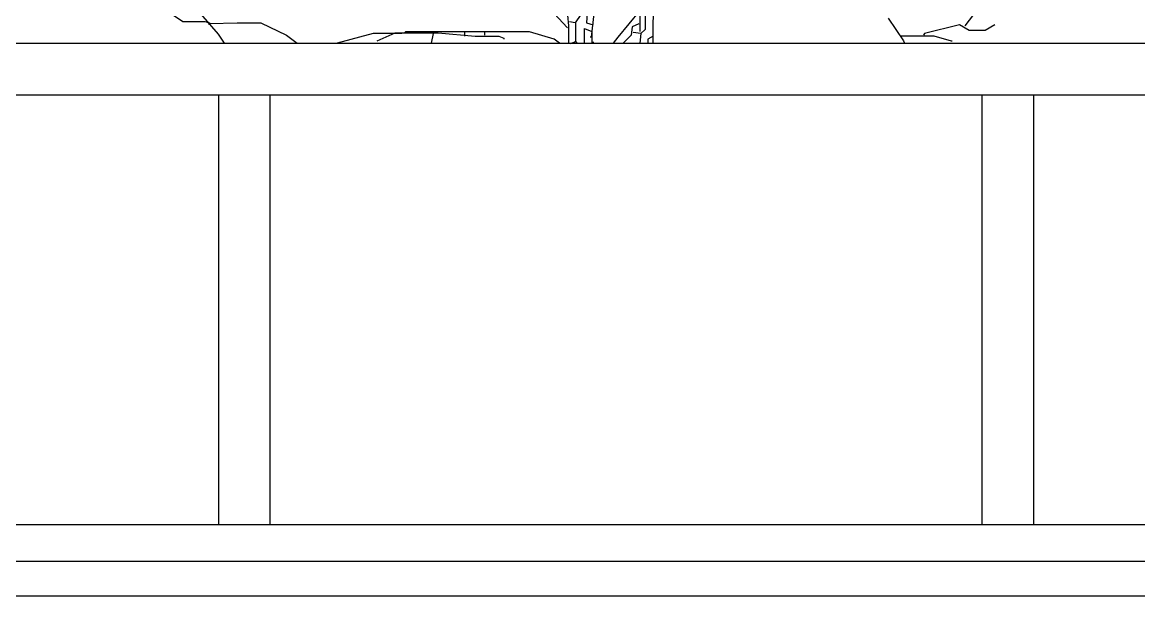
# Model space of a CAD drawing. Header units: centimetres. Extents: x -3096 to 17897, y -3131 to 15798.
# Drawn here: x 12773 to 13422, y 912 to 1246 of the extents above; entities that cross this region are included whole.
import ezdxf

# ---------------------------------------------------------------- set-up
doc = ezdxf.new("R2010")
doc.units = ezdxf.units.CM

msp = doc.modelspace()

# ---------------------------------------------------------------- linework, layer by layer
for p, q in [((12473.33, 1233.81), (13773.33, 1233.81)), ((12323.33, 1203.81), (13773.33, 1203.81)), ((12886.83, 1203.81), (12886.83, 953.81)), ((12916.83, 953.81), (12916.83, 1203.81)), ((13330.83, 1203.81), (13330.83, 953.81)), ((13360.83, 1203.81), (13360.83, 953.81)), ((12443.33, 953.81), (13799.82, 953.81)), ((12473.33, 932.39), (13773.33, 932.39)), ((12123.33, 912.39), (14123.33, 912.39))]:
    msp.add_line(p, q)
at = {"color": 84}
for points in [[(13106.94, 1275.56), (13109.71, 1275), (13128.53, 1294.94), (13136.28, 1303.24), (13137.94, 1301.03), (13134.62, 1261.72), (13131.85, 1251.2), (13131.85, 1240.68)], [(13103.06, 1277.22), (13100.85, 1245.66), (13104.72, 1244.55)], [(13108.6, 1274.45), (13106.38, 1263.38), (13103.62, 1237.35), (13103.06, 1237.35)], [(13140.16, 1274.45), (13140.44, 1266.7), (13140.02, 1260.05), (13139.53, 1245.11), (13139.53, 1233.81)], [(12924.78, 1256.46), (12939.73, 1256.46), (12945.82, 1259.5), (12956.89, 1253.69), (12966.31, 1253.69), (12980.7, 1262.27), (12989.56, 1262.27), (13000.08, 1259.5), (13025.55, 1255.07), (13042.16, 1257.01), (13054.34, 1257.7), (13064.31, 1257.7), (13082.02, 1251.2), (13089.77, 1242.89)], [(12853.36, 1255.07), (12866.09, 1246.49), (12878.83, 1246.49), (12881.6, 1245.66), (12881.04, 1244.55)], [(12869.97, 1258.39), (12886.58, 1239.02), (12890.05, 1233.81)], [(13089.77, 1250.09), (13090.33, 1244), (13090.33, 1233.81)], [(13097.53, 1250.64), (13094.2, 1245.66), (13090.88, 1246.21)], [(13131.85, 1252.86), (13119.12, 1237.35), (13116.38, 1233.81)], [(13134.9, 1250.09), (13134.9, 1241.78), (13132.41, 1239.57), (13127.98, 1240.12)], [(13276.36, 1248.43), (13285.22, 1235.14), (13285.92, 1233.81)], [(13321.21, 1244), (13326.19, 1250.64)], [(12881.6, 1245.38), (12897.65, 1245.8), (12911.49, 1245.8), (12926.44, 1238.46), (12932.65, 1233.81)], [(13085.16, 1233.81), (13082.02, 1236.25), (13067.63, 1240.4), (12995.65, 1240.4), (12995.1, 1240.12)], [(13041.61, 1240.68), (13041.61, 1238.46)], [(13094.48, 1245.66), (13094.48, 1234.59), (13091.44, 1233.48)], [(13099.74, 1233.81), (13099.74, 1242.34), (13103.89, 1240.68), (13103.89, 1233.81)], [(13131.3, 1245.11), (13127.42, 1243.44), (13126.87, 1238.46), (13122.22, 1233.81)], [(13338.37, 1244.55), (13332.83, 1241.23), (13323.42, 1241.23), (13317.89, 1244.55), (13297.4, 1239.57), (13296.85, 1238.46)], [(12857.41, 1233.81), (12857.23, 1234.03)], [(12993.44, 1239.57), (12976.83, 1239.57), (12955.82, 1233.81)], [(12979.04, 1235.14), (12989.56, 1239.85), (13014.48, 1239.85), (13036.07, 1237.91), (13049.91, 1237.91), (13052.68, 1236.8), (13052.68, 1236.25)], [(13011.71, 1239.57), (13010.56, 1233.81)], [(13029.98, 1240.12), (13029.98, 1237.91)], [(13094.2, 1235.14), (13095.27, 1233.81)], [(13105, 1233.81), (13105, 1234.59)], [(13132.41, 1239.57), (13131.9, 1233.81)], [(13139.6, 1237.91), (13136.56, 1236.25), (13136.56, 1233.81)], [(13283.56, 1238.18), (13302.94, 1238.18), (13312.9, 1235.14), (13313.46, 1235.14)]]:
    msp.add_lwpolyline(points, dxfattribs=at)

doc.saveas('drawing.dxf')
